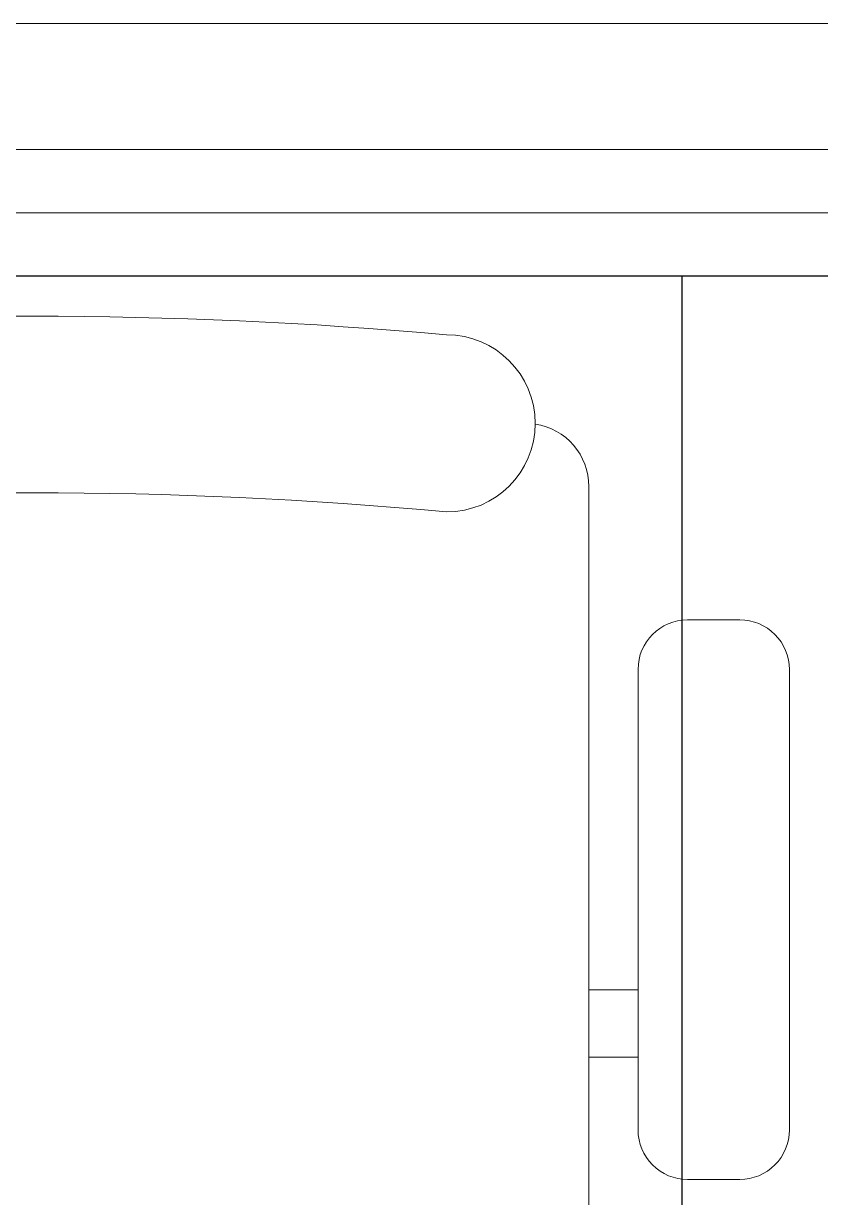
# Model space of a CAD drawing. Extents: x -178977 to 231842, y -29287 to 19916.
# Drawn here: x 26814.9 to 27130.9, y -3175.4 to -2710 of the extents above; entities that cross this region are included whole.
import ezdxf

# ---------------------------------------------------------------- set-up
doc = ezdxf.new("R2010")
doc.units = 0
doc.header["$LTSCALE"] = 0.25
doc.linetypes.add('DASHDOT', pattern=[25.4, 12.7, -6.35, 0, -6.35])
for name, color, linetype, lineweight in [('01-First Floor-FUR$0$Aluminum', 251, 'Continuous', 5), ('01-First Floor-FUR$0$LOADING', 253, 'Continuous', 5), ('01-First Floor-FUR$0$Walls', 251, 'Continuous', 5), ('E-LITE-CLNG-CNDT', 6, 'DASHDOT', 35)]:
    doc.layers.add(name, color=color, linetype=linetype, lineweight=lineweight)
doc.layers.add('01-First Floor-FUR$0$FALSE CEILING', color=251, linetype='Continuous')

# ---------------------------------------------------------------- blocks, each defined once
blk = doc.blocks.new('01-First Floor-FUR$0$GF21018-P')
at = {"color": 0}
for p, q in [((-0.2206958158158443, 0.4756307261486727), (-0.2206958158158443, 0.0674977280054634)), ((-0.2805980196294406, 0.3422072443699342), (-0.2598282612620899, 0.3422072443699342)), ((-0.3002131404457629, 0.322592123553612), (-0.3002131404457629, 0.1400010304266672)), ((-0.2402131404457641, 0.322592123553612), (-0.2402131404457641, 0.1400010304266708)), ((-0.2402131404457641, 0.2937232591883401), (-0.2206958158158443, 0.2937232591883365)), ((-0.2402131404457641, 0.2670847420663591), (-0.2206958158158443, 0.2670847420663591)), ((-0.2805980196294406, 0.1203859096103415), (-0.2598282612620899, 0.120385909610345))]:
    blk.add_line(p, q, dxfattribs=at)
for centre, radius, start, end in [((-0.2805980196294406, 0.322592123553612), 0.0196151208163253, 90, 180.0000000000001), ((-0.2598282612620899, 0.322592123553612), 0.0196151208163253, 359.9999999999999, 90), ((-0.2805980196294406, 0.1400010304266672), 0.0196151208163253, 180.0000000000001, 270.0000000000004), ((-0.2598282612620899, 0.1400010304266708), 0.0196151208163253, 270.0000000000006, 359.9999999999999), ((-0.1642902328567111, 0.0424977280054613), 0.0351139560901341, 90.00000000000004, 270), ((-4.0174444003e-06, 1.846735474002139), 1.776735474005004, 264.6945553321505, 275.3052680112835), ((-0.1956958158158457, 0.0674977280054634), 0.025, 179.9999999999999, 261.4720758531367), ((-3.2405935642e-06, 1.831363171438854), 1.831363171441721, 264.8532206013883, 275.1469821681523)]:
    blk.add_arc(centre, radius, start, end, dxfattribs=at)
blk = doc.blocks.new('01-First Floor-FUR$0$A$C37be4daf')
at = {"layer": '01-First Floor-FUR$0$Aluminum'}
for p, q in [((1416.012708463881, 598.2350409720093), (216.0127084634878, 598.2350409721257)), ((291.0127084634878, 573.2350409720093), (1341.012708463881, 573.2350409720093)), ((1391.012708463881, 548.2350409720093), (241.0127084634878, 548.2350409721257)), ((1416.012708463881, 498.2350409720093), (216.0127084634878, 498.2350409721257))]:
    blk.add_line(p, q, dxfattribs=at)
blk = doc.blocks.new('01-First Floor-FUR')
at = {"layer": '01-First Floor-FUR$0$FALSE CEILING', "linetype": 'Continuous'}
blk.add_line((27075.99999988321, -6810.000000013724), (27075.99999988321, -2810.000000013783), dxfattribs=at)
at = {"layer": '01-First Floor-FUR$0$FALSE CEILING'}
blk.add_lwpolyline([(29375.99999988321, -6810.000000013722), (25875.99999988321, -6810.000000013722), (25875.99999988321, -2810.00000001378), (29375.99999988321, -2810.00000001378)], close=True, dxfattribs=at)
at = {"layer": '01-First Floor-FUR$0$Walls'}
blk.add_line((29375.99999988341, -2810.000000013679), (25875.99999988341, -2810.000000013679), dxfattribs=at)
at = {"rotation": 180}
blk.add_blockref('01-First Floor-FUR$0$A$C37be4daf', (27481.37520684748, -2211.764959041699), dxfattribs=at)
at = {"layer": '01-First Floor-FUR$0$LOADING', "extrusion": (2.240207019314477e-05, 7.774263848676232e-06, 0.9999999997188542), "xscale": 1000, "yscale": 1000, "zscale": 1000, "rotation": 179.9985892349693}
blk.add_blockref('01-First Floor-FUR$0$GF21018-P', (26818.37249052351, -2826.033992422558, 0.4562382525782608), dxfattribs=at)

msp = doc.modelspace()

# ---------------------------------------------------------------- block references
at = {"layer": 'E-LITE-CLNG-CNDT'}
msp.add_blockref('01-First Floor-FUR', (0, 0), dxfattribs=at)

doc.saveas('drawing.dxf')
